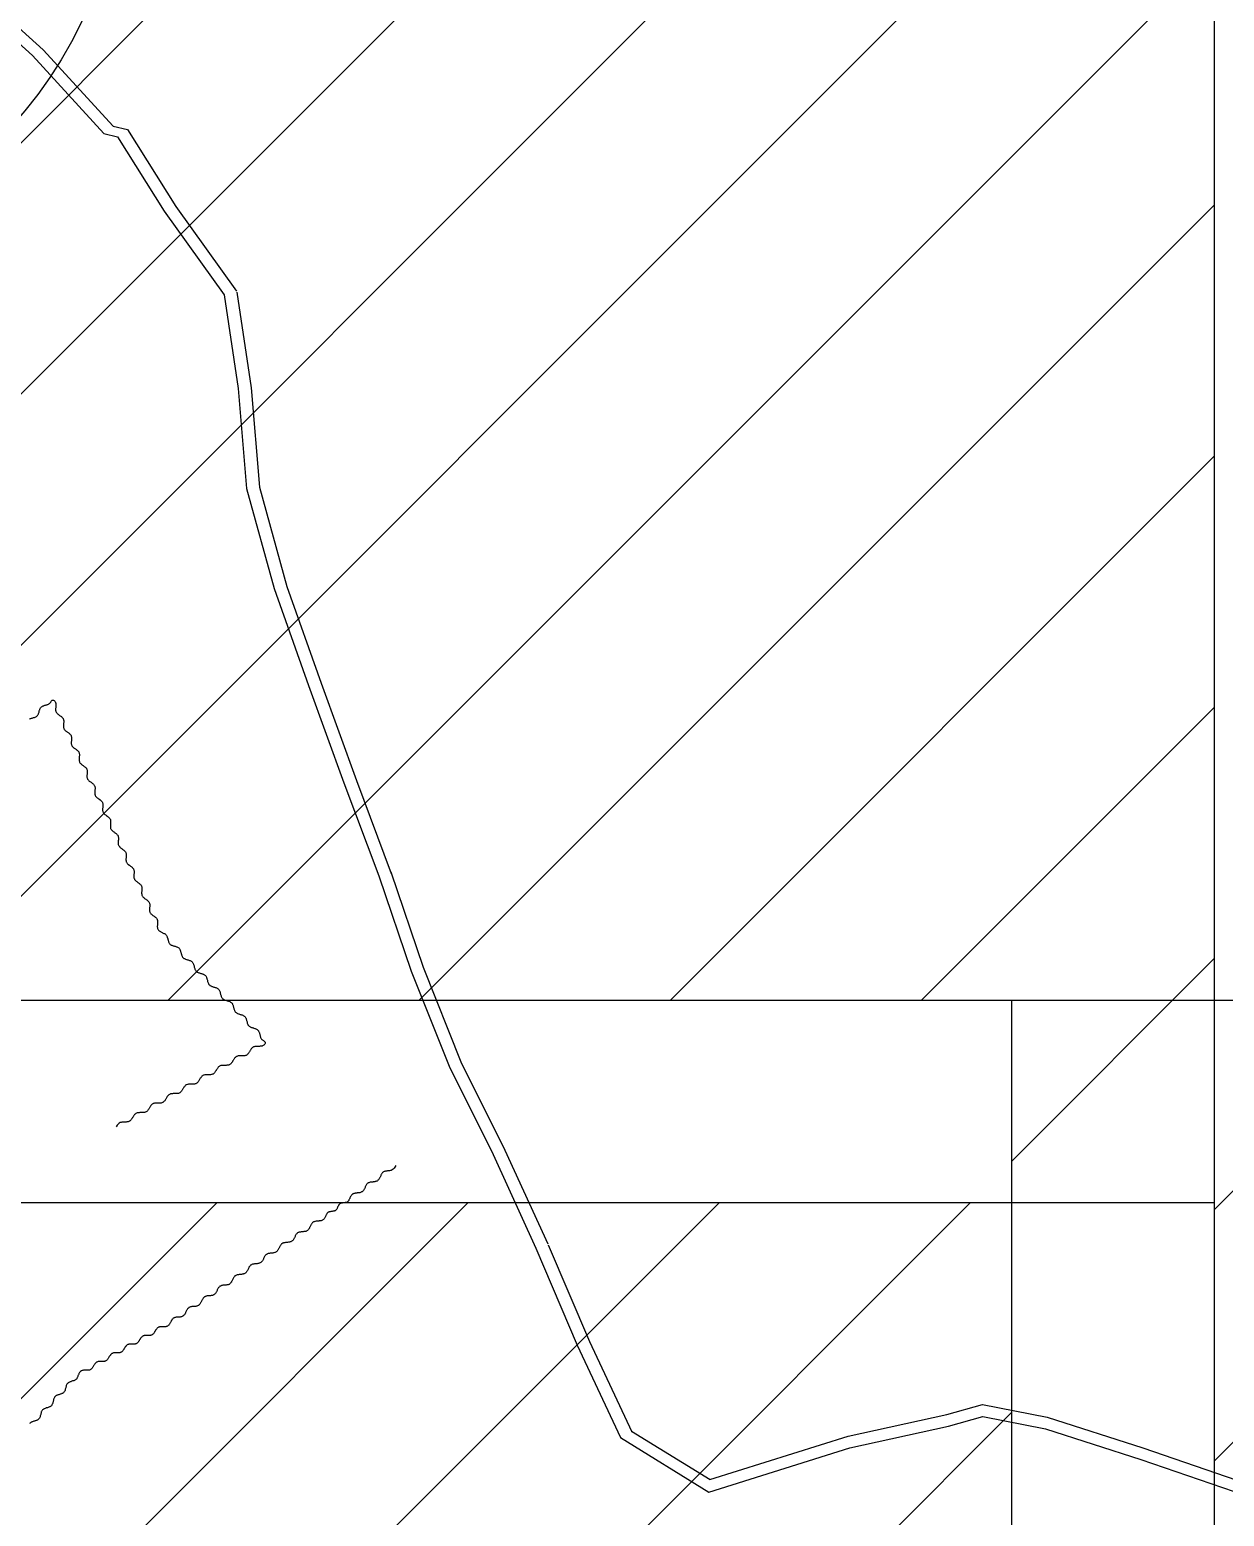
# Model space of a CAD drawing. Header units: metres. Extents: x 511779 to 512620, y 196282 to 196876.
# Drawn here: x 512572.52 to 512580.93, y 196421.64 to 196432.11 of the extents above; entities that cross this region are included whole.
import ezdxf

# ---------------------------------------------------------------- set-up
doc = ezdxf.new("R2010")
doc.units = ezdxf.units.M
doc.header["$MEASUREMENT"] = 0
doc.layers.get('0').update_dxf_attribs({"linetype": 'CONTINUOUS'})
for name, color, linetype in [('BANGUNAN', 5, 'CONTINUOUS'), ('KOP', 7, 'CONTINUOUS'), ('sungai', 45, 'CONTINUOUS')]:
    doc.layers.add(name, color=color, linetype=linetype)

msp = doc.modelspace()

# ---------------------------------------------------------------- hatches: boundary and pattern name
at = {"layer": 'KOP', "ltscale": 0.5}
h = msp.add_hatch(dxfattribs=at)
h.set_pattern_fill('ANSI31', color=1, scale=10, style=0)
h.set_pattern_definition([(45, (71.4876, 0), (-0.8838834765, 0.8838834765), [])])
edge = h.paths.add_edge_path(flags=16)
edge.add_arc((512532.423, 196433.478), 3.057, 0, 360)
h.paths.add_polyline_path([(512523.858, 196440.95), (512543.808, 196440.95), (512543.808, 196423.85), (512523.858, 196423.85)])
h.paths.add_polyline_path([(512542.383, 196440.95), (512562.333, 196440.95), (512562.333, 196423.85), (512542.383, 196423.85)])
edge = h.paths.add_edge_path(flags=16)
edge.add_arc((512551.955, 196433.478), 3.057, 0, 360)
h.paths.add_polyline_path([(512560.908, 196440.95), (512580.858, 196440.95), (512580.858, 196423.85), (512560.908, 196423.85)])
edge = h.paths.add_edge_path(flags=16)
edge.add_arc((512570.126, 196433.478), 3.057, 0, 360)
h.paths.add_polyline_path([(512579.433, 196425.275), (512599.383, 196425.275), (512599.383, 196408.175), (512579.433, 196408.175)])
edge = h.paths.add_edge_path(flags=16)
edge.add_arc((512589.144, 196417.665), 3.057, 0, 360)
h.paths.add_polyline_path([(512560.908, 196425.275), (512580.858, 196425.275), (512580.858, 196408.175), (512560.908, 196408.175)])
h.paths.add_polyline_path([(512542.383, 196425.275), (512562.333, 196425.275), (512562.333, 196408.175), (512542.383, 196408.175)])
h.paths.add_polyline_path([(512523.858, 196425.275), (512543.808, 196425.275), (512543.808, 196408.175), (512523.858, 196408.175)])
h.paths.add_polyline_path([(512505.333, 196425.275), (512525.283, 196425.275), (512525.283, 196408.175), (512505.333, 196408.175)])
h.paths.add_polyline_path([(512523.858, 196409.6), (512543.808, 196409.6), (512543.808, 196392.5), (512523.858, 196392.5)])
h.paths.add_polyline_path([(512505.333, 196409.6), (512525.283, 196409.6), (512525.283, 196392.5), (512505.333, 196392.5)])
h.paths.add_polyline_path([(512542.383, 196409.6), (512562.333, 196409.6), (512562.333, 196392.5), (512542.383, 196392.5)])
h.paths.add_polyline_path([(512560.908, 196409.6), (512580.858, 196409.6), (512580.858, 196392.5), (512560.908, 196392.5)])
h.paths.add_polyline_path([(512579.433, 196409.6), (512599.383, 196409.6), (512599.383, 196392.5), (512579.433, 196392.5)])
h.paths.add_polyline_path([(512597.958, 196393.925), (512617.908, 196393.925), (512617.908, 196376.825), (512597.958, 196376.825)])
h.paths.add_polyline_path([(512579.433, 196393.925), (512599.383, 196393.925), (512599.383, 196376.825), (512579.433, 196376.825)])
h.paths.add_polyline_path([(512560.908, 196393.925), (512580.858, 196393.925), (512580.858, 196376.825), (512560.908, 196376.825)])
h.paths.add_polyline_path([(512542.383, 196393.925), (512562.333, 196393.925), (512562.333, 196376.825), (512542.383, 196376.825)])
h.paths.add_polyline_path([(512523.858, 196393.925), (512543.808, 196393.925), (512543.808, 196376.825), (512523.858, 196376.825)])
edge = h.paths.add_edge_path(flags=16)
edge.add_arc((512571.015, 196385.187), 3.057, 0, 360)
edge = h.paths.add_edge_path(flags=16)
edge.add_arc((512551.79, 196384.481), 3.057, 0, 360)
edge = h.paths.add_edge_path(flags=16)
edge.add_arc((512532.988, 196384.481), 3.057, 0, 360)
edge = h.paths.add_edge_path(flags=16)
edge.add_arc((512533.899, 196400.421), 3.057, 0, 360)
edge = h.paths.add_edge_path(flags=16)
edge.add_arc((512514.397, 196399.691), 3.057, 0, 360)
edge = h.paths.add_edge_path(flags=16)
edge.add_arc((512515.155, 196416.926), 3.057, 0, 360)
edge = h.paths.add_edge_path(flags=16)
edge.add_arc((512533.571, 196417.021), 3.057, 0, 360)
edge = h.paths.add_edge_path(flags=16)
edge.add_arc((512552.148, 196417.106), 3.057, 0, 360)
edge = h.paths.add_edge_path(flags=16)
edge.add_arc((512552.949, 196400.556), 3.057, 0, 360)
edge = h.paths.add_edge_path(flags=16)
edge.add_arc((512570.351, 196400.556), 3.057, 0, 360)
edge = h.paths.add_edge_path(flags=16)
edge.add_arc((512570.294, 196416.853), 3.057, 0, 360)
edge = h.paths.add_edge_path(flags=16)
edge.add_arc((512589.265, 196401.204), 3.057, 0, 360)
edge = h.paths.add_edge_path(flags=16)
edge.add_arc((512589.798, 196384.821), 3.057, 0, 360)
edge = h.paths.add_edge_path(flags=16)
edge.add_arc((512608.213, 196384.944), 3.057, 0, 360)

# ---------------------------------------------------------------- linework, layer by layer
at = {"color": 5, "linetype": 'Continuous', "lineweight": -3}
for points in [[(512560.908, 196440.95), (512580.858, 196440.95), (512580.858, 196423.85), (512560.908, 196423.85)], [(512560.908, 196425.275), (512580.858, 196425.275), (512580.858, 196408.175), (512560.908, 196408.175)], [(512579.433, 196425.275), (512599.383, 196425.275), (512599.383, 196408.175), (512579.433, 196408.175)]]:
    msp.add_lwpolyline(points, close=True, dxfattribs=at)
at = {"color": 5, "ltscale": 30}
msp.add_circle((512570.126, 196433.478), 3.057, dxfattribs=at)
at = {"layer": 'BANGUNAN', "color": 3, "linetype": 'Continuous'}
for p, q in [((512571.981, 196432.535), (512572.613, 196431.964)), ((512571.905, 196432.494), (512572.539, 196431.923)), ((512572.539, 196431.923), (512573.04, 196431.375)), ((512572.613, 196431.964), (512573.106, 196431.426)), ((512573.04, 196431.375), (512573.137, 196431.352)), ((512573.106, 196431.426), (512573.207, 196431.402)), ((512573.137, 196431.352), (512573.466, 196430.828)), ((512573.207, 196431.402), (512573.547, 196430.861)), ((512573.466, 196430.828), (512573.889, 196430.24)), ((512573.547, 196430.861), (512573.976, 196430.265)), ((512573.889, 196430.24), (512573.987, 196429.58)), ((512573.978, 196430.259), (512574.078, 196429.585)), ((512573.987, 196429.58), (512574.045, 196428.876)), ((512574.078, 196429.585), (512574.136, 196428.885)), ((512574.045, 196428.876), (512574.241, 196428.172)), ((512574.136, 196428.885), (512574.33, 196428.187)), ((512574.241, 196428.172), (512574.481, 196427.49)), ((512574.33, 196428.187), (512574.57, 196427.506)), ((512574.481, 196427.49), (512574.731, 196426.805)), ((512574.57, 196427.506), (512574.82, 196426.822)), ((512574.731, 196426.805), (512574.976, 196426.151)), ((512574.82, 196426.822), (512575.065, 196426.168)), ((512574.976, 196426.151), (512575.204, 196425.48)), ((512575.061, 196426.179), (512575.289, 196425.508)), ((512575.289, 196425.508), (512575.555, 196424.843)), ((512575.204, 196425.48), (512575.472, 196424.812)), ((512575.472, 196424.812), (512575.782, 196424.189)), ((512575.555, 196424.843), (512575.865, 196424.221)), ((512575.782, 196424.189), (512576.082, 196423.53)), ((512575.865, 196424.221), (512576.166, 196423.561)), ((512576.082, 196423.53), (512576.373, 196422.849)), ((512576.168, 196423.555), (512576.459, 196422.874)), ((512576.459, 196422.874), (512576.757, 196422.237)), ((512576.373, 196422.849), (512576.678, 196422.197)), ((512578.28, 196422.207), (512578.975, 196422.36)), ((512578.975, 196422.36), (512579.227, 196422.43)), ((512579.227, 196422.43), (512579.681, 196422.341)), ((512578.292, 196422.125), (512578.987, 196422.278)), ((512578.987, 196422.278), (512579.229, 196422.345)), ((512579.229, 196422.345), (512579.669, 196422.258)), ((512579.669, 196422.258), (512580.341, 196422.044)), ((512579.681, 196422.341), (512580.356, 196422.126)), ((512576.678, 196422.197), (512577.301, 196421.813)), ((512576.755, 196422.243), (512577.309, 196421.902)), ((512577.308, 196421.902), (512578.28, 196422.207)), ((512577.301, 196421.813), (512578.292, 196422.125)), ((512580.341, 196422.044), (512580.999, 196421.817)), ((512580.356, 196422.126), (512581.016, 196421.898))]:
    msp.add_line(p, q, dxfattribs=at)
at = {"layer": 'sungai', "color": 43, "lineweight": -3, "ltscale": 30}
for points in [[(512572.517, 196427.254), (512572.52, 196427.256), (512572.524, 196427.257), (512572.528, 196427.259), (512572.533, 196427.26), (512572.537, 196427.261), (512572.541, 196427.263), (512572.546, 196427.264), (512572.55, 196427.265), (512572.554, 196427.266), (512572.558, 196427.268), (512572.562, 196427.27), (512572.566, 196427.272), (512572.569, 196427.274), (512572.572, 196427.276), (512572.575, 196427.279), (512572.577, 196427.283), (512572.579, 196427.286), (512572.581, 196427.29), (512572.582, 196427.294), (512572.584, 196427.299), (512572.585, 196427.303), (512572.586, 196427.307), (512572.587, 196427.312), (512572.589, 196427.316), (512572.59, 196427.32), (512572.591, 196427.324), (512572.593, 196427.328), (512572.595, 196427.332), (512572.597, 196427.335), (512572.6, 196427.338), (512572.603, 196427.341), (512572.606, 196427.343), (512572.61, 196427.345), (512572.614, 196427.347), (512572.618, 196427.348), (512572.622, 196427.35), (512572.626, 196427.351), (512572.631, 196427.352), (512572.635, 196427.353), (512572.64, 196427.355), (512572.644, 196427.356), (512572.648, 196427.357), (512572.652, 196427.359), (512572.655, 196427.361), (512572.659, 196427.363), (512572.662, 196427.366), (512572.664, 196427.369), (512572.667, 196427.372), (512572.669, 196427.375), (512572.671, 196427.379), (512572.673, 196427.382), (512572.675, 196427.384), (512572.677, 196427.386), (512572.679, 196427.387), (512572.682, 196427.388), (512572.685, 196427.387), (512572.688, 196427.386), (512572.691, 196427.385), (512572.693, 196427.382), (512572.696, 196427.379), (512572.699, 196427.376), (512572.701, 196427.373), (512572.702, 196427.369), (512572.703, 196427.365), (512572.704, 196427.361), (512572.704, 196427.356), (512572.704, 196427.352), (512572.704, 196427.347), (512572.703, 196427.343), (512572.703, 196427.338), (512572.703, 196427.333), (512572.702, 196427.329), (512572.702, 196427.324), (512572.702, 196427.32), (512572.702, 196427.315), (512572.703, 196427.311), (512572.704, 196427.307), (512572.705, 196427.303), (512572.707, 196427.3), (512572.71, 196427.297), (512572.713, 196427.293), (512572.716, 196427.29), (512572.719, 196427.288), (512572.723, 196427.285), (512572.727, 196427.282), (512572.73, 196427.279), (512572.734, 196427.277), (512572.738, 196427.274), (512572.742, 196427.271), (512572.745, 196427.268), (512572.748, 196427.265), (512572.751, 196427.262), (512572.754, 196427.259), (512572.756, 196427.255), (512572.757, 196427.251), (512572.758, 196427.247), (512572.759, 196427.243), (512572.759, 196427.239), (512572.759, 196427.234), (512572.759, 196427.23), (512572.758, 196427.225), (512572.758, 196427.221), (512572.758, 196427.216), (512572.757, 196427.211), (512572.757, 196427.207), (512572.757, 196427.202), (512572.757, 196427.198), (512572.758, 196427.194), (512572.759, 196427.19), (512572.76, 196427.186), (512572.762, 196427.182), (512572.765, 196427.179), (512572.768, 196427.176), (512572.771, 196427.173), (512572.774, 196427.17), (512572.778, 196427.167), (512572.782, 196427.165), (512572.786, 196427.162), (512572.789, 196427.159), (512572.793, 196427.156), (512572.797, 196427.154), (512572.8, 196427.151), (512572.803, 196427.148), (512572.806, 196427.145), (512572.809, 196427.141), (512572.811, 196427.138), (512572.812, 196427.134), (512572.813, 196427.13), (512572.814, 196427.126), (512572.814, 196427.121), (512572.814, 196427.117), (512572.814, 196427.112), (512572.813, 196427.108), (512572.813, 196427.103), (512572.813, 196427.098), (512572.812, 196427.094), (512572.812, 196427.089), (512572.812, 196427.085), (512572.812, 196427.08), (512572.813, 196427.076), (512572.814, 196427.072), (512572.815, 196427.068), (512572.817, 196427.065), (512572.82, 196427.062), (512572.823, 196427.058), (512572.826, 196427.055), (512572.829, 196427.053), (512572.833, 196427.05), (512572.837, 196427.047), (512572.841, 196427.044), (512572.844, 196427.042), (512572.848, 196427.039), (512572.852, 196427.036), (512572.855, 196427.033), (512572.858, 196427.03), (512572.861, 196427.027), (512572.864, 196427.024), (512572.866, 196427.02), (512572.867, 196427.016), (512572.868, 196427.012), (512572.869, 196427.008), (512572.869, 196427.004), (512572.869, 196426.999), (512572.869, 196426.995), (512572.868, 196426.99), (512572.868, 196426.986), (512572.868, 196426.981), (512572.867, 196426.976), (512572.867, 196426.972), (512572.867, 196426.967), (512572.867, 196426.963), (512572.868, 196426.959), (512572.869, 196426.955), (512572.87, 196426.951), (512572.872, 196426.947), (512572.875, 196426.944), (512572.878, 196426.941), (512572.881, 196426.938), (512572.884, 196426.935), (512572.888, 196426.932), (512572.892, 196426.93), (512572.896, 196426.927), (512572.899, 196426.924), (512572.903, 196426.921), (512572.907, 196426.919), (512572.91, 196426.916), (512572.913, 196426.913), (512572.916, 196426.91), (512572.919, 196426.906), (512572.921, 196426.903), (512572.922, 196426.899), (512572.923, 196426.895), (512572.924, 196426.891), (512572.924, 196426.886), (512572.924, 196426.882), (512572.924, 196426.877), (512572.923, 196426.873), (512572.923, 196426.868), (512572.923, 196426.863), (512572.922, 196426.859), (512572.922, 196426.854), (512572.922, 196426.85), (512572.922, 196426.845), (512572.923, 196426.841), (512572.924, 196426.837), (512572.926, 196426.833), (512572.927, 196426.83), (512572.93, 196426.827), (512572.933, 196426.823), (512572.936, 196426.82), (512572.939, 196426.818), (512572.943, 196426.815), (512572.947, 196426.812), (512572.951, 196426.809), (512572.954, 196426.807), (512572.958, 196426.804), (512572.962, 196426.801), (512572.965, 196426.798), (512572.968, 196426.795), (512572.971, 196426.792), (512572.974, 196426.789), (512572.976, 196426.785), (512572.977, 196426.782), (512572.978, 196426.778), (512572.979, 196426.773), (512572.979, 196426.769), (512572.979, 196426.765), (512572.979, 196426.76), (512572.978, 196426.755), (512572.978, 196426.751), (512572.978, 196426.746), (512572.977, 196426.741), (512572.977, 196426.737), (512572.977, 196426.732), (512572.977, 196426.728), (512572.978, 196426.724), (512572.979, 196426.72), (512572.981, 196426.716), (512572.983, 196426.712), (512572.985, 196426.709), (512572.988, 196426.706), (512572.991, 196426.703), (512572.994, 196426.7), (512572.998, 196426.697), (512573.002, 196426.695), (512573.006, 196426.692), (512573.009, 196426.689), (512573.013, 196426.687), (512573.017, 196426.684), (512573.02, 196426.681), (512573.023, 196426.678), (512573.026, 196426.675), (512573.029, 196426.671), (512573.031, 196426.668), (512573.032, 196426.664), (512573.033, 196426.66), (512573.034, 196426.656), (512573.034, 196426.652), (512573.034, 196426.647), (512573.034, 196426.642), (512573.033, 196426.638), (512573.033, 196426.633), (512573.033, 196426.629), (512573.032, 196426.624), (512573.032, 196426.619), (512573.032, 196426.615), (512573.032, 196426.611), (512573.033, 196426.606), (512573.034, 196426.602), (512573.036, 196426.599), (512573.038, 196426.595), (512573.04, 196426.592), (512573.043, 196426.588), (512573.046, 196426.585), (512573.049, 196426.583), (512573.053, 196426.58), (512573.057, 196426.577), (512573.061, 196426.574), (512573.064, 196426.572), (512573.068, 196426.569), (512573.072, 196426.566), (512573.075, 196426.563), (512573.078, 196426.56), (512573.081, 196426.557), (512573.084, 196426.554), (512573.086, 196426.55), (512573.087, 196426.547), (512573.088, 196426.543), (512573.089, 196426.538), (512573.089, 196426.534), (512573.089, 196426.53), (512573.089, 196426.525), (512573.089, 196426.52), (512573.088, 196426.516), (512573.088, 196426.511), (512573.087, 196426.506), (512573.087, 196426.502), (512573.087, 196426.497), (512573.087, 196426.493), (512573.088, 196426.489), (512573.089, 196426.485), (512573.091, 196426.481), (512573.093, 196426.477), (512573.095, 196426.474), (512573.098, 196426.471), (512573.101, 196426.468), (512573.104, 196426.465), (512573.108, 196426.462), (512573.112, 196426.46), (512573.116, 196426.457), (512573.119, 196426.454), (512573.123, 196426.452), (512573.127, 196426.449), (512573.13, 196426.446), (512573.133, 196426.443), (512573.136, 196426.44), (512573.139, 196426.436), (512573.141, 196426.433), (512573.142, 196426.429), (512573.143, 196426.425), (512573.144, 196426.421), (512573.144, 196426.417), (512573.144, 196426.412), (512573.144, 196426.408), (512573.144, 196426.403), (512573.143, 196426.398), (512573.143, 196426.394), (512573.142, 196426.389), (512573.142, 196426.384), (512573.142, 196426.38), (512573.143, 196426.376), (512573.143, 196426.371), (512573.144, 196426.367), (512573.146, 196426.364), (512573.148, 196426.36), (512573.15, 196426.357), (512573.153, 196426.354), (512573.156, 196426.351), (512573.159, 196426.348), (512573.163, 196426.345), (512573.167, 196426.342), (512573.171, 196426.339), (512573.174, 196426.337), (512573.178, 196426.334), (512573.182, 196426.331), (512573.185, 196426.328), (512573.188, 196426.325), (512573.191, 196426.322), (512573.194, 196426.319), (512573.196, 196426.315), (512573.197, 196426.312), (512573.198, 196426.308), (512573.199, 196426.303), (512573.199, 196426.299), (512573.199, 196426.295), (512573.199, 196426.29), (512573.199, 196426.285), (512573.198, 196426.281), (512573.198, 196426.276), (512573.197, 196426.271), (512573.197, 196426.267), (512573.197, 196426.262), (512573.198, 196426.258), (512573.198, 196426.254), (512573.199, 196426.25), (512573.201, 196426.246), (512573.203, 196426.243), (512573.205, 196426.239), (512573.208, 196426.236), (512573.211, 196426.233), (512573.214, 196426.23), (512573.218, 196426.227), (512573.222, 196426.225), (512573.226, 196426.222), (512573.229, 196426.219), (512573.233, 196426.217), (512573.237, 196426.214), (512573.24, 196426.211), (512573.243, 196426.208), (512573.246, 196426.205), (512573.249, 196426.201), (512573.251, 196426.198), (512573.252, 196426.194), (512573.253, 196426.19), (512573.254, 196426.186), (512573.254, 196426.182), (512573.254, 196426.177), (512573.254, 196426.173), (512573.254, 196426.168), (512573.253, 196426.163), (512573.253, 196426.159), (512573.252, 196426.154), (512573.252, 196426.149), (512573.252, 196426.145), (512573.253, 196426.141), (512573.253, 196426.136), (512573.254, 196426.132), (512573.256, 196426.129), (512573.258, 196426.125), (512573.26, 196426.122), (512573.263, 196426.119), (512573.266, 196426.116), (512573.269, 196426.113), (512573.273, 196426.11), (512573.277, 196426.107), (512573.281, 196426.105), (512573.285, 196426.102), (512573.288, 196426.099), (512573.292, 196426.096), (512573.295, 196426.093), (512573.298, 196426.09), (512573.301, 196426.087), (512573.304, 196426.084), (512573.306, 196426.08), (512573.307, 196426.077), (512573.308, 196426.073), (512573.309, 196426.068), (512573.309, 196426.064), (512573.309, 196426.06), (512573.309, 196426.055), (512573.309, 196426.05), (512573.308, 196426.046), (512573.308, 196426.041), (512573.307, 196426.036), (512573.307, 196426.032), (512573.307, 196426.027), (512573.308, 196426.023), (512573.308, 196426.019), (512573.309, 196426.015), (512573.311, 196426.011), (512573.313, 196426.008), (512573.315, 196426.004), (512573.318, 196426.001), (512573.321, 196425.998), (512573.324, 196425.995), (512573.328, 196425.992), (512573.332, 196425.99), (512573.336, 196425.987), (512573.34, 196425.984), (512573.343, 196425.982), (512573.347, 196425.979), (512573.35, 196425.976), (512573.354, 196425.973), (512573.356, 196425.97), (512573.359, 196425.967), (512573.361, 196425.963), (512573.362, 196425.959), (512573.363, 196425.955), (512573.364, 196425.951), (512573.364, 196425.947), (512573.364, 196425.942), (512573.364, 196425.938), (512573.364, 196425.933), (512573.363, 196425.928), (512573.363, 196425.924), (512573.362, 196425.919), (512573.362, 196425.914), (512573.362, 196425.91), (512573.363, 196425.906), (512573.363, 196425.901), (512573.364, 196425.897), (512573.366, 196425.894), (512573.368, 196425.89), (512573.37, 196425.887), (512573.373, 196425.884), (512573.376, 196425.881), (512573.379, 196425.878), (512573.383, 196425.875), (512573.387, 196425.872), (512573.391, 196425.87), (512573.395, 196425.867), (512573.398, 196425.864), (512573.402, 196425.861), (512573.405, 196425.859), (512573.409, 196425.856), (512573.411, 196425.852), (512573.414, 196425.849), (512573.416, 196425.845), (512573.417, 196425.842), (512573.418, 196425.838), (512573.419, 196425.833), (512573.419, 196425.829), (512573.419, 196425.825), (512573.419, 196425.82), (512573.419, 196425.815), (512573.418, 196425.811), (512573.418, 196425.806), (512573.418, 196425.802), (512573.417, 196425.797), (512573.417, 196425.792), (512573.418, 196425.788), (512573.418, 196425.784), (512573.419, 196425.78), (512573.421, 196425.776), (512573.423, 196425.773), (512573.425, 196425.769), (512573.428, 196425.766), (512573.431, 196425.763), (512573.435, 196425.761), (512573.439, 196425.758), (512573.443, 196425.756), (512573.447, 196425.754), (512573.451, 196425.752), (512573.455, 196425.75), (512573.46, 196425.748), (512573.464, 196425.746), (512573.468, 196425.744), (512573.472, 196425.742), (512573.475, 196425.74), (512573.478, 196425.737), (512573.481, 196425.734), (512573.483, 196425.73), (512573.485, 196425.726), (512573.487, 196425.722), (512573.488, 196425.718), (512573.49, 196425.713), (512573.491, 196425.709), (512573.492, 196425.704), (512573.493, 196425.699), (512573.494, 196425.695), (512573.496, 196425.69), (512573.497, 196425.686), (512573.499, 196425.682), (512573.501, 196425.678), (512573.503, 196425.674), (512573.506, 196425.671), (512573.509, 196425.668), (512573.512, 196425.666), (512573.516, 196425.664), (512573.52, 196425.662), (512573.525, 196425.66), (512573.529, 196425.659), (512573.534, 196425.657), (512573.538, 196425.656), (512573.543, 196425.655), (512573.547, 196425.653), (512573.552, 196425.652), (512573.556, 196425.65), (512573.56, 196425.648), (512573.564, 196425.646), (512573.568, 196425.644), (512573.571, 196425.641), (512573.573, 196425.638), (512573.576, 196425.634), (512573.578, 196425.63), (512573.579, 196425.626), (512573.581, 196425.622), (512573.582, 196425.617), (512573.583, 196425.613), (512573.585, 196425.608), (512573.586, 196425.603), (512573.587, 196425.599), (512573.588, 196425.594), (512573.59, 196425.59), (512573.592, 196425.586), (512573.593, 196425.582), (512573.596, 196425.578), (512573.598, 196425.575), (512573.602, 196425.572), (512573.605, 196425.57), (512573.609, 196425.568), (512573.613, 196425.566), (512573.617, 196425.564), (512573.622, 196425.563), (512573.626, 196425.561), (512573.631, 196425.56), (512573.635, 196425.559), (512573.64, 196425.557), (512573.645, 196425.556), (512573.649, 196425.554), (512573.653, 196425.552), (512573.657, 196425.55), (512573.66, 196425.548), (512573.663, 196425.545), (512573.666, 196425.542), (512573.668, 196425.538), (512573.67, 196425.534), (512573.672, 196425.53), (512573.673, 196425.526), (512573.675, 196425.521), (512573.676, 196425.517), (512573.677, 196425.512), (512573.678, 196425.507), (512573.68, 196425.503), (512573.681, 196425.498), (512573.682, 196425.494), (512573.684, 196425.49), (512573.686, 196425.486), (512573.688, 196425.482), (512573.691, 196425.479), (512573.694, 196425.476), (512573.698, 196425.474), (512573.701, 196425.472), (512573.706, 196425.47), (512573.71, 196425.468), (512573.714, 196425.467), (512573.719, 196425.465), (512573.723, 196425.464), (512573.728, 196425.463), (512573.733, 196425.461), (512573.737, 196425.46), (512573.741, 196425.458), (512573.745, 196425.456), (512573.749, 196425.454), (512573.753, 196425.452), (512573.756, 196425.449), (512573.759, 196425.446), (512573.761, 196425.442), (512573.763, 196425.438), (512573.765, 196425.434), (512573.766, 196425.43), (512573.767, 196425.425), (512573.769, 196425.421), (512573.77, 196425.416), (512573.771, 196425.411), (512573.772, 196425.407), (512573.773, 196425.402), (512573.775, 196425.398), (512573.777, 196425.394), (512573.779, 196425.39), (512573.781, 196425.386), (512573.784, 196425.383), (512573.787, 196425.38), (512573.79, 196425.378), (512573.794, 196425.376), (512573.798, 196425.374), (512573.802, 196425.372), (512573.807, 196425.371), (512573.811, 196425.369), (512573.816, 196425.368), (512573.821, 196425.367), (512573.825, 196425.365), (512573.83, 196425.364), (512573.834, 196425.362), (512573.838, 196425.36), (512573.842, 196425.358), (512573.845, 196425.356), (512573.848, 196425.353), (512573.851, 196425.35), (512573.853, 196425.346), (512573.855, 196425.342), (512573.857, 196425.338), (512573.859, 196425.334), (512573.86, 196425.329), (512573.861, 196425.325), (512573.862, 196425.32), (512573.863, 196425.315), (512573.865, 196425.311), (512573.866, 196425.306), (512573.868, 196425.302), (512573.869, 196425.298), (512573.871, 196425.294), (512573.874, 196425.29), (512573.876, 196425.287), (512573.879, 196425.284), (512573.883, 196425.282), (512573.887, 196425.28), (512573.891, 196425.278), (512573.895, 196425.276), (512573.899, 196425.275), (512573.904, 196425.273), (512573.909, 196425.272), (512573.913, 196425.271), (512573.918, 196425.269), (512573.922, 196425.268), (512573.927, 196425.266), (512573.931, 196425.264), (512573.934, 196425.262), (512573.938, 196425.26), (512573.941, 196425.257), (512573.944, 196425.254), (512573.946, 196425.25), (512573.948, 196425.246), (512573.95, 196425.242), (512573.951, 196425.238), (512573.952, 196425.233), (512573.954, 196425.228), (512573.955, 196425.224), (512573.956, 196425.219), (512573.957, 196425.215), (512573.959, 196425.21), (512573.96, 196425.206), (512573.962, 196425.202), (512573.964, 196425.198), (512573.966, 196425.194), (512573.969, 196425.191), (512573.972, 196425.188), (512573.975, 196425.186), (512573.979, 196425.184), (512573.983, 196425.182), (512573.988, 196425.18), (512573.992, 196425.179), (512573.997, 196425.177), (512574.001, 196425.176), (512574.006, 196425.174), (512574.01, 196425.173), (512574.015, 196425.172), (512574.019, 196425.17), (512574.023, 196425.168), (512574.027, 196425.166), (512574.03, 196425.164), (512574.034, 196425.161), (512574.036, 196425.158), (512574.039, 196425.154), (512574.041, 196425.15), (512574.042, 196425.146), (512574.044, 196425.142), (512574.045, 196425.137), (512574.046, 196425.132), (512574.047, 196425.128), (512574.049, 196425.123), (512574.05, 196425.119), (512574.051, 196425.114), (512574.053, 196425.11), (512574.054, 196425.106), (512574.056, 196425.102), (512574.059, 196425.098), (512574.061, 196425.095), (512574.064, 196425.092), (512574.068, 196425.09), (512574.072, 196425.088), (512574.076, 196425.086), (512574.08, 196425.084), (512574.085, 196425.083), (512574.089, 196425.081), (512574.094, 196425.08), (512574.098, 196425.078), (512574.103, 196425.077), (512574.107, 196425.076), (512574.112, 196425.074), (512574.116, 196425.072), (512574.12, 196425.07), (512574.123, 196425.067), (512574.126, 196425.065), (512574.129, 196425.061), (512574.131, 196425.058), (512574.133, 196425.054), (512574.135, 196425.05), (512574.136, 196425.046), (512574.138, 196425.041), (512574.139, 196425.036), (512574.14, 196425.032), (512574.141, 196425.027), (512574.142, 196425.022), (512574.144, 196425.018), (512574.145, 196425.014), (512574.147, 196425.009), (512574.149, 196425.006), (512574.151, 196425.002), (512574.154, 196424.999), (512574.157, 196424.996), (512574.16, 196424.994), (512574.164, 196424.991), (512574.167, 196424.989), (512574.17, 196424.987), (512574.173, 196424.985), (512574.175, 196424.983), (512574.177, 196424.98), (512574.177, 196424.977), (512574.177, 196424.974), (512574.176, 196424.97), (512574.175, 196424.967), (512574.173, 196424.964), (512574.17, 196424.961), (512574.167, 196424.958), (512574.163, 196424.956), (512574.159, 196424.954), (512574.155, 196424.953), (512574.151, 196424.952), (512574.147, 196424.951), (512574.142, 196424.951), (512574.137, 196424.95), (512574.132, 196424.95), (512574.127, 196424.95), (512574.123, 196424.95), (512574.118, 196424.95), (512574.113, 196424.95), (512574.108, 196424.95), (512574.104, 196424.949), (512574.1, 196424.948), (512574.095, 196424.947), (512574.092, 196424.945), (512574.088, 196424.943), (512574.085, 196424.94), (512574.082, 196424.937), (512574.079, 196424.933), (512574.076, 196424.929), (512574.074, 196424.925), (512574.071, 196424.921), (512574.069, 196424.917), (512574.066, 196424.913), (512574.064, 196424.909), (512574.061, 196424.905), (512574.058, 196424.901), (512574.055, 196424.898), (512574.052, 196424.894), (512574.049, 196424.892), (512574.046, 196424.889), (512574.042, 196424.887), (512574.038, 196424.886), (512574.033, 196424.885), (512574.029, 196424.884), (512574.024, 196424.884), (512574.019, 196424.884), (512574.015, 196424.884), (512574.01, 196424.884), (512574.005, 196424.884), (512574, 196424.884), (512573.995, 196424.884), (512573.991, 196424.883), (512573.986, 196424.883), (512573.982, 196424.882), (512573.978, 196424.88), (512573.974, 196424.879), (512573.97, 196424.876), (512573.967, 196424.873), (512573.964, 196424.87), (512573.961, 196424.867), (512573.958, 196424.863), (512573.956, 196424.859), (512573.953, 196424.855), (512573.951, 196424.851), (512573.948, 196424.846), (512573.946, 196424.842), (512573.943, 196424.838), (512573.941, 196424.835), (512573.938, 196424.831), (512573.935, 196424.828), (512573.931, 196424.825), (512573.928, 196424.823), (512573.924, 196424.821), (512573.92, 196424.819), (512573.916, 196424.818), (512573.911, 196424.818), (512573.906, 196424.818), (512573.902, 196424.817), (512573.897, 196424.817), (512573.892, 196424.817), (512573.887, 196424.817), (512573.882, 196424.817), (512573.877, 196424.817), (512573.873, 196424.817), (512573.868, 196424.816), (512573.864, 196424.815), (512573.86, 196424.814), (512573.856, 196424.812), (512573.853, 196424.81), (512573.849, 196424.807), (512573.846, 196424.804), (512573.843, 196424.8), (512573.841, 196424.796), (512573.838, 196424.792), (512573.836, 196424.788), (512573.833, 196424.784), (512573.831, 196424.78), (512573.828, 196424.776), (512573.825, 196424.772), (512573.823, 196424.768), (512573.82, 196424.764), (512573.817, 196424.761), (512573.814, 196424.758), (512573.81, 196424.756), (512573.806, 196424.754), (512573.802, 196424.753), (512573.798, 196424.752), (512573.793, 196424.751), (512573.789, 196424.751), (512573.784, 196424.751), (512573.779, 196424.751), (512573.774, 196424.751), (512573.769, 196424.751), (512573.764, 196424.751), (512573.76, 196424.751), (512573.755, 196424.75), (512573.751, 196424.75), (512573.746, 196424.749), (512573.742, 196424.747), (512573.738, 196424.745), (512573.735, 196424.743), (512573.732, 196424.74), (512573.729, 196424.737), (512573.726, 196424.734), (512573.723, 196424.73), (512573.72, 196424.726), (512573.718, 196424.722), (512573.715, 196424.718), (512573.713, 196424.713), (512573.71, 196424.709), (512573.708, 196424.705), (512573.705, 196424.701), (512573.702, 196424.698), (512573.699, 196424.695), (512573.696, 196424.692), (512573.692, 196424.69), (512573.688, 196424.688), (512573.684, 196424.686), (512573.68, 196424.685), (512573.676, 196424.685), (512573.671, 196424.684), (512573.666, 196424.684), (512573.661, 196424.684), (512573.656, 196424.684), (512573.652, 196424.684), (512573.647, 196424.684), (512573.642, 196424.684), (512573.637, 196424.684), (512573.633, 196424.683), (512573.629, 196424.682), (512573.624, 196424.681), (512573.621, 196424.679), (512573.617, 196424.677), (512573.614, 196424.674), (512573.611, 196424.671), (512573.608, 196424.667), (512573.605, 196424.663), (512573.603, 196424.659), (512573.6, 196424.655), (512573.598, 196424.651), (512573.595, 196424.647), (512573.593, 196424.643), (512573.59, 196424.639), (512573.587, 196424.635), (512573.584, 196424.631), (512573.581, 196424.628), (512573.578, 196424.625), (512573.575, 196424.623), (512573.571, 196424.621), (512573.567, 196424.62), (512573.562, 196424.619), (512573.558, 196424.618), (512573.553, 196424.618), (512573.548, 196424.618), (512573.544, 196424.618), (512573.539, 196424.618), (512573.534, 196424.618), (512573.529, 196424.618), (512573.524, 196424.617), (512573.52, 196424.617), (512573.515, 196424.617), (512573.511, 196424.616), (512573.507, 196424.614), (512573.503, 196424.612), (512573.499, 196424.61), (512573.496, 196424.607), (512573.493, 196424.604), (512573.49, 196424.6), (512573.487, 196424.597), (512573.485, 196424.593), (512573.482, 196424.589), (512573.48, 196424.584), (512573.477, 196424.58), (512573.475, 196424.576), (512573.472, 196424.572), (512573.47, 196424.568), (512573.467, 196424.565), (512573.464, 196424.562), (512573.46, 196424.559), (512573.457, 196424.556), (512573.453, 196424.555), (512573.449, 196424.553), (512573.445, 196424.552), (512573.44, 196424.552), (512573.435, 196424.551), (512573.431, 196424.551), (512573.426, 196424.551), (512573.421, 196424.551), (512573.416, 196424.551), (512573.411, 196424.551), (512573.407, 196424.551), (512573.402, 196424.551), (512573.397, 196424.55), (512573.393, 196424.549), (512573.389, 196424.548), (512573.385, 196424.546), (512573.382, 196424.543), (512573.378, 196424.541), (512573.375, 196424.537), (512573.372, 196424.534), (512573.37, 196424.53), (512573.367, 196424.526), (512573.365, 196424.522), (512573.362, 196424.518), (512573.36, 196424.514), (512573.357, 196424.51), (512573.355, 196424.506), (512573.352, 196424.502), (512573.349, 196424.498), (512573.346, 196424.495), (512573.343, 196424.492), (512573.339, 196424.49), (512573.335, 196424.488), (512573.331, 196424.487), (512573.327, 196424.486), (512573.322, 196424.485), (512573.318, 196424.485), (512573.313, 196424.485), (512573.308, 196424.485), (512573.303, 196424.485), (512573.298, 196424.485), (512573.294, 196424.485), (512573.289, 196424.484), (512573.284, 196424.484), (512573.28, 196424.483), (512573.275, 196424.482), (512573.271, 196424.481), (512573.267, 196424.479), (512573.264, 196424.477), (512573.261, 196424.474), (512573.258, 196424.471), (512573.255, 196424.467), (512573.252, 196424.464), (512573.249, 196424.46), (512573.247, 196424.455), (512573.244, 196424.451), (512573.242, 196424.447), (512573.239, 196424.443), (512573.237, 196424.439), (512573.234, 196424.435), (512573.231, 196424.432), (512573.228, 196424.428), (512573.225, 196424.426), (512573.221, 196424.423), (512573.218, 196424.421), (512573.213, 196424.42), (512573.209, 196424.419), (512573.204, 196424.419), (512573.199, 196424.418), (512573.194, 196424.418), (512573.188, 196424.418), (512573.182, 196424.418), (512573.176, 196424.418), (512573.169, 196424.418), (512573.163, 196424.416), (512573.156, 196424.414), (512573.149, 196424.41), (512573.141, 196424.404), (512573.134, 196424.396), (512573.127, 196424.385)], [(512575.096, 196424.113), (512575.09, 196424.101), (512575.084, 196424.093), (512575.077, 196424.086), (512575.071, 196424.081), (512575.064, 196424.078), (512575.058, 196424.076), (512575.051, 196424.075), (512575.045, 196424.075), (512575.039, 196424.074), (512575.034, 196424.073), (512575.029, 196424.073), (512575.024, 196424.072), (512575.019, 196424.071), (512575.015, 196424.069), (512575.011, 196424.067), (512575.007, 196424.065), (512575.004, 196424.063), (512575.001, 196424.059), (512574.999, 196424.056), (512574.996, 196424.052), (512574.994, 196424.048), (512574.992, 196424.044), (512574.99, 196424.04), (512574.988, 196424.035), (512574.986, 196424.031), (512574.984, 196424.027), (512574.982, 196424.022), (512574.979, 196424.018), (512574.977, 196424.015), (512574.974, 196424.011), (512574.971, 196424.008), (512574.968, 196424.005), (512574.965, 196424.003), (512574.961, 196424.002), (512574.957, 196424), (512574.952, 196423.999), (512574.948, 196423.998), (512574.943, 196423.997), (512574.938, 196423.997), (512574.934, 196423.996), (512574.929, 196423.996), (512574.924, 196423.995), (512574.919, 196423.995), (512574.915, 196423.994), (512574.911, 196423.993), (512574.907, 196423.991), (512574.903, 196423.99), (512574.899, 196423.987), (512574.896, 196423.985), (512574.893, 196423.982), (512574.89, 196423.978), (512574.888, 196423.974), (512574.886, 196423.97), (512574.884, 196423.966), (512574.881, 196423.962), (512574.88, 196423.958), (512574.878, 196423.953), (512574.875, 196423.949), (512574.873, 196423.945), (512574.871, 196423.941), (512574.869, 196423.937), (512574.866, 196423.933), (512574.863, 196423.93), (512574.86, 196423.928), (512574.856, 196423.926), (512574.853, 196423.924), (512574.848, 196423.922), (512574.844, 196423.921), (512574.84, 196423.92), (512574.835, 196423.92), (512574.83, 196423.919), (512574.825, 196423.919), (512574.821, 196423.918), (512574.816, 196423.918), (512574.811, 196423.917), (512574.807, 196423.916), (512574.802, 196423.915), (512574.798, 196423.914), (512574.794, 196423.912), (512574.791, 196423.91), (512574.788, 196423.907), (512574.785, 196423.904), (512574.782, 196423.9), (512574.78, 196423.897), (512574.778, 196423.893), (512574.776, 196423.889), (512574.774, 196423.885), (512574.772, 196423.881), (512574.77, 196423.877), (512574.768, 196423.874), (512574.767, 196423.87), (512574.765, 196423.867), (512574.763, 196423.864), (512574.761, 196423.861), (512574.759, 196423.859), (512574.756, 196423.857), (512574.753, 196423.855), (512574.75, 196423.853), (512574.747, 196423.852), (512574.744, 196423.851), (512574.74, 196423.851), (512574.737, 196423.85), (512574.733, 196423.85), (512574.729, 196423.849), (512574.726, 196423.849), (512574.722, 196423.849), (512574.718, 196423.848), (512574.715, 196423.847), (512574.711, 196423.847), (512574.708, 196423.845), (512574.705, 196423.844), (512574.702, 196423.842), (512574.7, 196423.84), (512574.698, 196423.838), (512574.696, 196423.835), (512574.694, 196423.832), (512574.692, 196423.829), (512574.69, 196423.826), (512574.689, 196423.823), (512574.687, 196423.819), (512574.686, 196423.816), (512574.684, 196423.812), (512574.683, 196423.809), (512574.681, 196423.806), (512574.679, 196423.803), (512574.677, 196423.8), (512574.675, 196423.798), (512574.672, 196423.796), (512574.669, 196423.794), (512574.666, 196423.793), (512574.663, 196423.792), (512574.66, 196423.791), (512574.656, 196423.79), (512574.653, 196423.79), (512574.649, 196423.789), (512574.645, 196423.789), (512574.642, 196423.788), (512574.638, 196423.788), (512574.634, 196423.787), (512574.631, 196423.787), (512574.628, 196423.786), (512574.624, 196423.785), (512574.621, 196423.783), (512574.619, 196423.782), (512574.616, 196423.78), (512574.614, 196423.777), (512574.612, 196423.774), (512574.61, 196423.771), (512574.608, 196423.768), (512574.606, 196423.765), (512574.604, 196423.761), (512574.603, 196423.757), (512574.601, 196423.753), (512574.599, 196423.749), (512574.597, 196423.745), (512574.595, 196423.742), (512574.592, 196423.738), (512574.59, 196423.735), (512574.587, 196423.732), (512574.583, 196423.729), (512574.58, 196423.727), (512574.576, 196423.725), (512574.572, 196423.724), (512574.567, 196423.723), (512574.563, 196423.722), (512574.558, 196423.722), (512574.554, 196423.721), (512574.549, 196423.721), (512574.544, 196423.721), (512574.539, 196423.72), (512574.535, 196423.72), (512574.53, 196423.719), (512574.526, 196423.718), (512574.522, 196423.716), (512574.518, 196423.715), (512574.514, 196423.713), (512574.511, 196423.71), (512574.508, 196423.707), (512574.505, 196423.704), (512574.503, 196423.7), (512574.5, 196423.696), (512574.498, 196423.692), (512574.496, 196423.688), (512574.494, 196423.683), (512574.492, 196423.679), (512574.49, 196423.675), (512574.488, 196423.671), (512574.485, 196423.667), (512574.483, 196423.663), (512574.48, 196423.66), (512574.477, 196423.657), (512574.474, 196423.654), (512574.47, 196423.652), (512574.467, 196423.65), (512574.462, 196423.649), (512574.458, 196423.648), (512574.454, 196423.647), (512574.449, 196423.647), (512574.444, 196423.646), (512574.439, 196423.646), (512574.435, 196423.645), (512574.43, 196423.645), (512574.425, 196423.644), (512574.421, 196423.644), (512574.416, 196423.643), (512574.412, 196423.641), (512574.408, 196423.64), (512574.405, 196423.638), (512574.402, 196423.635), (512574.399, 196423.632), (512574.396, 196423.629), (512574.393, 196423.625), (512574.391, 196423.621), (512574.389, 196423.617), (512574.387, 196423.613), (512574.385, 196423.608), (512574.383, 196423.604), (512574.381, 196423.6), (512574.378, 196423.596), (512574.376, 196423.592), (512574.374, 196423.588), (512574.371, 196423.585), (512574.368, 196423.582), (512574.365, 196423.579), (512574.361, 196423.577), (512574.357, 196423.575), (512574.353, 196423.574), (512574.349, 196423.573), (512574.344, 196423.572), (512574.34, 196423.572), (512574.335, 196423.571), (512574.33, 196423.571), (512574.325, 196423.57), (512574.321, 196423.57), (512574.316, 196423.569), (512574.311, 196423.569), (512574.307, 196423.568), (512574.303, 196423.566), (512574.299, 196423.565), (512574.295, 196423.562), (512574.292, 196423.56), (512574.289, 196423.557), (512574.287, 196423.553), (512574.284, 196423.55), (512574.282, 196423.546), (512574.28, 196423.542), (512574.277, 196423.537), (512574.275, 196423.533), (512574.273, 196423.529), (512574.271, 196423.525), (512574.269, 196423.52), (512574.267, 196423.517), (512574.264, 196423.513), (512574.261, 196423.509), (512574.259, 196423.506), (512574.255, 196423.504), (512574.252, 196423.502), (512574.248, 196423.5), (512574.244, 196423.499), (512574.239, 196423.498), (512574.235, 196423.497), (512574.23, 196423.496), (512574.225, 196423.496), (512574.221, 196423.496), (512574.216, 196423.495), (512574.211, 196423.495), (512574.207, 196423.494), (512574.202, 196423.493), (512574.198, 196423.492), (512574.194, 196423.491), (512574.19, 196423.489), (512574.186, 196423.487), (512574.183, 196423.485), (512574.18, 196423.482), (512574.177, 196423.478), (512574.175, 196423.475), (512574.172, 196423.471), (512574.17, 196423.467), (512574.168, 196423.462), (512574.166, 196423.458), (512574.164, 196423.454), (512574.162, 196423.449), (512574.16, 196423.445), (512574.157, 196423.441), (512574.155, 196423.438), (512574.152, 196423.434), (512574.149, 196423.431), (512574.146, 196423.429), (512574.142, 196423.427), (512574.138, 196423.425), (512574.134, 196423.424), (512574.13, 196423.423), (512574.125, 196423.422), (512574.121, 196423.421), (512574.116, 196423.421), (512574.111, 196423.421), (512574.107, 196423.42), (512574.102, 196423.42), (512574.097, 196423.419), (512574.093, 196423.418), (512574.088, 196423.417), (512574.084, 196423.416), (512574.08, 196423.414), (512574.077, 196423.412), (512574.074, 196423.41), (512574.071, 196423.407), (512574.068, 196423.403), (512574.065, 196423.4), (512574.063, 196423.396), (512574.061, 196423.392), (512574.059, 196423.387), (512574.057, 196423.383), (512574.055, 196423.379), (512574.052, 196423.374), (512574.05, 196423.37), (512574.048, 196423.366), (512574.045, 196423.363), (512574.043, 196423.359), (512574.04, 196423.356), (512574.037, 196423.354), (512574.033, 196423.352), (512574.029, 196423.35), (512574.025, 196423.349), (512574.021, 196423.348), (512574.016, 196423.347), (512574.011, 196423.346), (512574.007, 196423.346), (512574.002, 196423.345), (512573.997, 196423.345), (512573.993, 196423.345), (512573.988, 196423.344), (512573.983, 196423.343), (512573.979, 196423.342), (512573.975, 196423.341), (512573.971, 196423.339), (512573.967, 196423.337), (512573.964, 196423.335), (512573.961, 196423.332), (512573.959, 196423.328), (512573.956, 196423.324), (512573.954, 196423.321), (512573.952, 196423.316), (512573.949, 196423.312), (512573.947, 196423.308), (512573.945, 196423.304), (512573.943, 196423.299), (512573.941, 196423.295), (512573.939, 196423.291), (512573.936, 196423.288), (512573.933, 196423.284), (512573.93, 196423.281), (512573.927, 196423.279), (512573.924, 196423.276), (512573.92, 196423.275), (512573.916, 196423.273), (512573.911, 196423.272), (512573.907, 196423.272), (512573.902, 196423.271), (512573.897, 196423.271), (512573.893, 196423.27), (512573.888, 196423.27), (512573.883, 196423.269), (512573.879, 196423.269), (512573.874, 196423.268), (512573.87, 196423.267), (512573.866, 196423.266), (512573.862, 196423.264), (512573.858, 196423.262), (512573.855, 196423.259), (512573.852, 196423.256), (512573.849, 196423.253), (512573.847, 196423.249), (512573.844, 196423.245), (512573.842, 196423.241), (512573.84, 196423.237), (512573.838, 196423.233), (512573.836, 196423.228), (512573.834, 196423.224), (512573.832, 196423.22), (512573.829, 196423.216), (512573.827, 196423.212), (512573.824, 196423.209), (512573.821, 196423.206), (512573.818, 196423.203), (512573.814, 196423.201), (512573.81, 196423.2), (512573.806, 196423.198), (512573.802, 196423.197), (512573.797, 196423.197), (512573.793, 196423.196), (512573.788, 196423.196), (512573.783, 196423.195), (512573.779, 196423.195), (512573.774, 196423.194), (512573.769, 196423.194), (512573.765, 196423.193), (512573.76, 196423.192), (512573.756, 196423.191), (512573.752, 196423.189), (512573.749, 196423.187), (512573.745, 196423.184), (512573.743, 196423.181), (512573.74, 196423.178), (512573.737, 196423.174), (512573.735, 196423.17), (512573.733, 196423.166), (512573.731, 196423.162), (512573.729, 196423.158), (512573.727, 196423.153), (512573.724, 196423.149), (512573.722, 196423.145), (512573.72, 196423.141), (512573.717, 196423.137), (512573.715, 196423.134), (512573.712, 196423.131), (512573.709, 196423.128), (512573.705, 196423.126), (512573.701, 196423.125), (512573.697, 196423.123), (512573.693, 196423.122), (512573.688, 196423.121), (512573.683, 196423.121), (512573.679, 196423.12), (512573.674, 196423.12), (512573.669, 196423.12), (512573.664, 196423.119), (512573.66, 196423.119), (512573.655, 196423.118), (512573.651, 196423.117), (512573.647, 196423.116), (512573.643, 196423.114), (512573.639, 196423.112), (512573.636, 196423.109), (512573.633, 196423.106), (512573.63, 196423.103), (512573.628, 196423.099), (512573.626, 196423.095), (512573.623, 196423.091), (512573.621, 196423.087), (512573.619, 196423.083), (512573.617, 196423.078), (512573.615, 196423.074), (512573.613, 196423.07), (512573.611, 196423.066), (512573.608, 196423.062), (512573.605, 196423.059), (512573.602, 196423.056), (512573.599, 196423.053), (512573.596, 196423.051), (512573.592, 196423.049), (512573.588, 196423.048), (512573.583, 196423.047), (512573.579, 196423.046), (512573.574, 196423.046), (512573.569, 196423.045), (512573.565, 196423.045), (512573.56, 196423.045), (512573.555, 196423.044), (512573.55, 196423.044), (512573.546, 196423.043), (512573.542, 196423.042), (512573.537, 196423.041), (512573.534, 196423.039), (512573.53, 196423.037), (512573.527, 196423.034), (512573.524, 196423.031), (512573.521, 196423.028), (512573.519, 196423.024), (512573.516, 196423.02), (512573.514, 196423.016), (512573.512, 196423.012), (512573.51, 196423.008), (512573.507, 196423.004), (512573.505, 196423), (512573.503, 196422.996), (512573.5, 196422.993), (512573.498, 196422.989), (512573.495, 196422.986), (512573.492, 196422.984), (512573.489, 196422.982), (512573.485, 196422.98), (512573.481, 196422.979), (512573.478, 196422.978), (512573.473, 196422.977), (512573.469, 196422.977), (512573.465, 196422.977), (512573.46, 196422.977), (512573.456, 196422.977), (512573.451, 196422.977), (512573.447, 196422.977), (512573.443, 196422.977), (512573.438, 196422.976), (512573.434, 196422.976), (512573.43, 196422.975), (512573.426, 196422.974), (512573.423, 196422.972), (512573.42, 196422.97), (512573.417, 196422.967), (512573.414, 196422.964), (512573.411, 196422.961), (512573.409, 196422.958), (512573.406, 196422.954), (512573.404, 196422.95), (512573.402, 196422.946), (512573.399, 196422.943), (512573.397, 196422.939), (512573.395, 196422.935), (512573.392, 196422.932), (512573.39, 196422.928), (512573.387, 196422.925), (512573.384, 196422.923), (512573.381, 196422.921), (512573.377, 196422.919), (512573.373, 196422.918), (512573.369, 196422.917), (512573.365, 196422.916), (512573.361, 196422.916), (512573.356, 196422.916), (512573.352, 196422.916), (512573.348, 196422.916), (512573.343, 196422.916), (512573.339, 196422.916), (512573.334, 196422.916), (512573.33, 196422.915), (512573.326, 196422.915), (512573.322, 196422.914), (512573.318, 196422.913), (512573.315, 196422.911), (512573.311, 196422.909), (512573.308, 196422.906), (512573.306, 196422.903), (512573.303, 196422.9), (512573.3, 196422.897), (512573.298, 196422.893), (512573.296, 196422.889), (512573.293, 196422.885), (512573.291, 196422.881), (512573.289, 196422.878), (512573.286, 196422.874), (512573.284, 196422.87), (512573.281, 196422.867), (512573.279, 196422.864), (512573.276, 196422.862), (512573.272, 196422.86), (512573.269, 196422.858), (512573.265, 196422.857), (512573.261, 196422.856), (512573.257, 196422.855), (512573.253, 196422.855), (512573.248, 196422.855), (512573.244, 196422.855), (512573.239, 196422.855), (512573.235, 196422.855), (512573.23, 196422.855), (512573.226, 196422.855), (512573.222, 196422.854), (512573.218, 196422.854), (512573.214, 196422.853), (512573.21, 196422.852), (512573.206, 196422.85), (512573.203, 196422.848), (512573.2, 196422.845), (512573.197, 196422.842), (512573.195, 196422.839), (512573.192, 196422.836), (512573.19, 196422.832), (512573.188, 196422.828), (512573.185, 196422.824), (512573.183, 196422.82), (512573.181, 196422.817), (512573.178, 196422.813), (512573.176, 196422.809), (512573.173, 196422.806), (512573.17, 196422.803), (512573.167, 196422.801), (512573.164, 196422.799), (512573.161, 196422.797), (512573.157, 196422.796), (512573.153, 196422.795), (512573.149, 196422.794), (512573.144, 196422.794), (512573.14, 196422.794), (512573.136, 196422.794), (512573.131, 196422.794), (512573.127, 196422.794), (512573.122, 196422.794), (512573.118, 196422.794), (512573.114, 196422.793), (512573.109, 196422.793), (512573.105, 196422.792), (512573.102, 196422.79), (512573.098, 196422.789), (512573.095, 196422.787), (512573.092, 196422.784), (512573.089, 196422.781), (512573.087, 196422.778), (512573.084, 196422.774), (512573.082, 196422.771), (512573.079, 196422.767), (512573.077, 196422.763), (512573.075, 196422.759), (512573.072, 196422.755), (512573.07, 196422.752), (512573.068, 196422.748), (512573.065, 196422.745), (512573.062, 196422.742), (512573.059, 196422.74), (512573.056, 196422.737), (512573.052, 196422.736), (512573.049, 196422.735), (512573.045, 196422.734), (512573.04, 196422.733), (512573.036, 196422.733), (512573.032, 196422.733), (512573.027, 196422.733), (512573.023, 196422.733), (512573.018, 196422.733), (512573.014, 196422.733), (512573.01, 196422.732), (512573.005, 196422.732), (512573.001, 196422.732), (512572.997, 196422.731), (512572.993, 196422.729), (512572.99, 196422.728), (512572.987, 196422.726), (512572.984, 196422.723), (512572.981, 196422.72), (512572.978, 196422.717), (512572.976, 196422.713), (512572.973, 196422.71), (512572.971, 196422.706), (512572.969, 196422.702), (512572.967, 196422.698), (512572.964, 196422.694), (512572.962, 196422.691), (512572.959, 196422.687), (512572.957, 196422.684), (512572.954, 196422.681), (512572.951, 196422.678), (512572.948, 196422.676), (512572.944, 196422.675), (512572.94, 196422.673), (512572.936, 196422.673), (512572.932, 196422.672), (512572.928, 196422.672), (512572.924, 196422.671), (512572.919, 196422.671), (512572.915, 196422.671), (512572.91, 196422.672), (512572.906, 196422.671), (512572.901, 196422.671), (512572.897, 196422.671), (512572.893, 196422.67), (512572.889, 196422.67), (512572.885, 196422.668), (512572.882, 196422.667), (512572.878, 196422.664), (512572.876, 196422.662), (512572.873, 196422.659), (512572.87, 196422.656), (512572.868, 196422.652), (512572.866, 196422.648), (512572.864, 196422.644), (512572.862, 196422.64), (512572.861, 196422.636), (512572.859, 196422.632), (512572.858, 196422.627), (512572.856, 196422.623), (512572.854, 196422.619), (512572.852, 196422.616), (512572.85, 196422.612), (512572.848, 196422.609), (512572.845, 196422.606), (512572.841, 196422.604), (512572.838, 196422.602), (512572.834, 196422.6), (512572.83, 196422.598), (512572.825, 196422.597), (512572.821, 196422.596), (512572.817, 196422.594), (512572.812, 196422.593), (512572.808, 196422.591), (512572.804, 196422.59), (512572.799, 196422.588), (512572.795, 196422.586), (512572.792, 196422.584), (512572.789, 196422.582), (512572.786, 196422.579), (512572.783, 196422.576), (512572.781, 196422.573), (512572.779, 196422.569), (512572.777, 196422.565), (512572.776, 196422.561), (512572.775, 196422.556), (512572.774, 196422.552), (512572.773, 196422.547), (512572.772, 196422.543), (512572.77, 196422.538), (512572.769, 196422.534), (512572.768, 196422.53), (512572.766, 196422.526), (512572.764, 196422.522), (512572.762, 196422.519), (512572.76, 196422.516), (512572.757, 196422.513), (512572.753, 196422.51), (512572.75, 196422.508), (512572.746, 196422.507), (512572.742, 196422.505), (512572.737, 196422.503), (512572.733, 196422.502), (512572.729, 196422.501), (512572.724, 196422.499), (512572.72, 196422.498), (512572.716, 196422.496), (512572.711, 196422.495), (512572.708, 196422.493), (512572.704, 196422.491), (512572.701, 196422.488), (512572.698, 196422.486), (512572.695, 196422.483), (512572.693, 196422.479), (512572.691, 196422.475), (512572.689, 196422.471), (512572.688, 196422.467), (512572.687, 196422.463), (512572.686, 196422.458), (512572.685, 196422.454), (512572.684, 196422.449), (512572.682, 196422.445), (512572.681, 196422.441), (512572.68, 196422.436), (512572.678, 196422.432), (512572.676, 196422.429), (512572.674, 196422.425), (512572.672, 196422.422), (512572.669, 196422.419), (512572.665, 196422.417), (512572.662, 196422.415), (512572.658, 196422.413), (512572.654, 196422.411), (512572.649, 196422.41), (512572.645, 196422.408), (512572.641, 196422.407), (512572.636, 196422.406), (512572.632, 196422.404), (512572.628, 196422.403), (512572.623, 196422.401), (512572.62, 196422.399), (512572.616, 196422.397), (512572.613, 196422.395), (512572.61, 196422.392), (512572.607, 196422.389), (512572.605, 196422.386), (512572.603, 196422.382), (512572.601, 196422.378), (512572.6, 196422.374), (512572.599, 196422.369), (512572.598, 196422.365), (512572.597, 196422.36), (512572.596, 196422.356), (512572.594, 196422.351), (512572.593, 196422.347), (512572.592, 196422.343), (512572.59, 196422.339), (512572.588, 196422.335), (512572.586, 196422.332), (512572.584, 196422.329), (512572.581, 196422.326), (512572.577, 196422.323), (512572.574, 196422.321), (512572.57, 196422.319), (512572.566, 196422.318), (512572.561, 196422.316), (512572.557, 196422.315), (512572.553, 196422.314), (512572.548, 196422.312), (512572.544, 196422.311), (512572.54, 196422.309), (512572.535, 196422.308), (512572.532, 196422.306), (512572.528, 196422.304), (512572.525, 196422.301), (512572.522, 196422.299), (512572.519, 196422.296)]]:
    msp.add_lwpolyline(points, dxfattribs=at)

doc.saveas('drawing.dxf')
